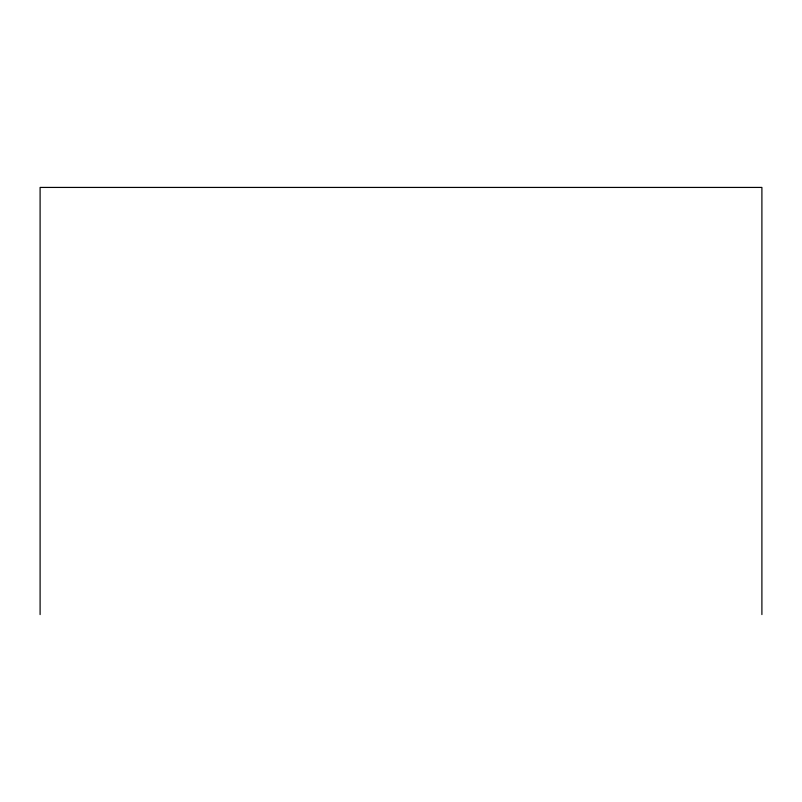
<?xml version="1.0" encoding="UTF-8"?>
<svg xmlns="http://www.w3.org/2000/svg" width="802" height="802" viewBox="0 0 802 802"><rect width="100%" height="100%" fill="white"/><g stroke="black" fill="none" stroke-linecap="round" stroke-linejoin="round"><path stroke-width="1.2" d="M761.9 614.573L761.9 187.427L40.1 187.427L40.1 614.573"/></g></svg>
